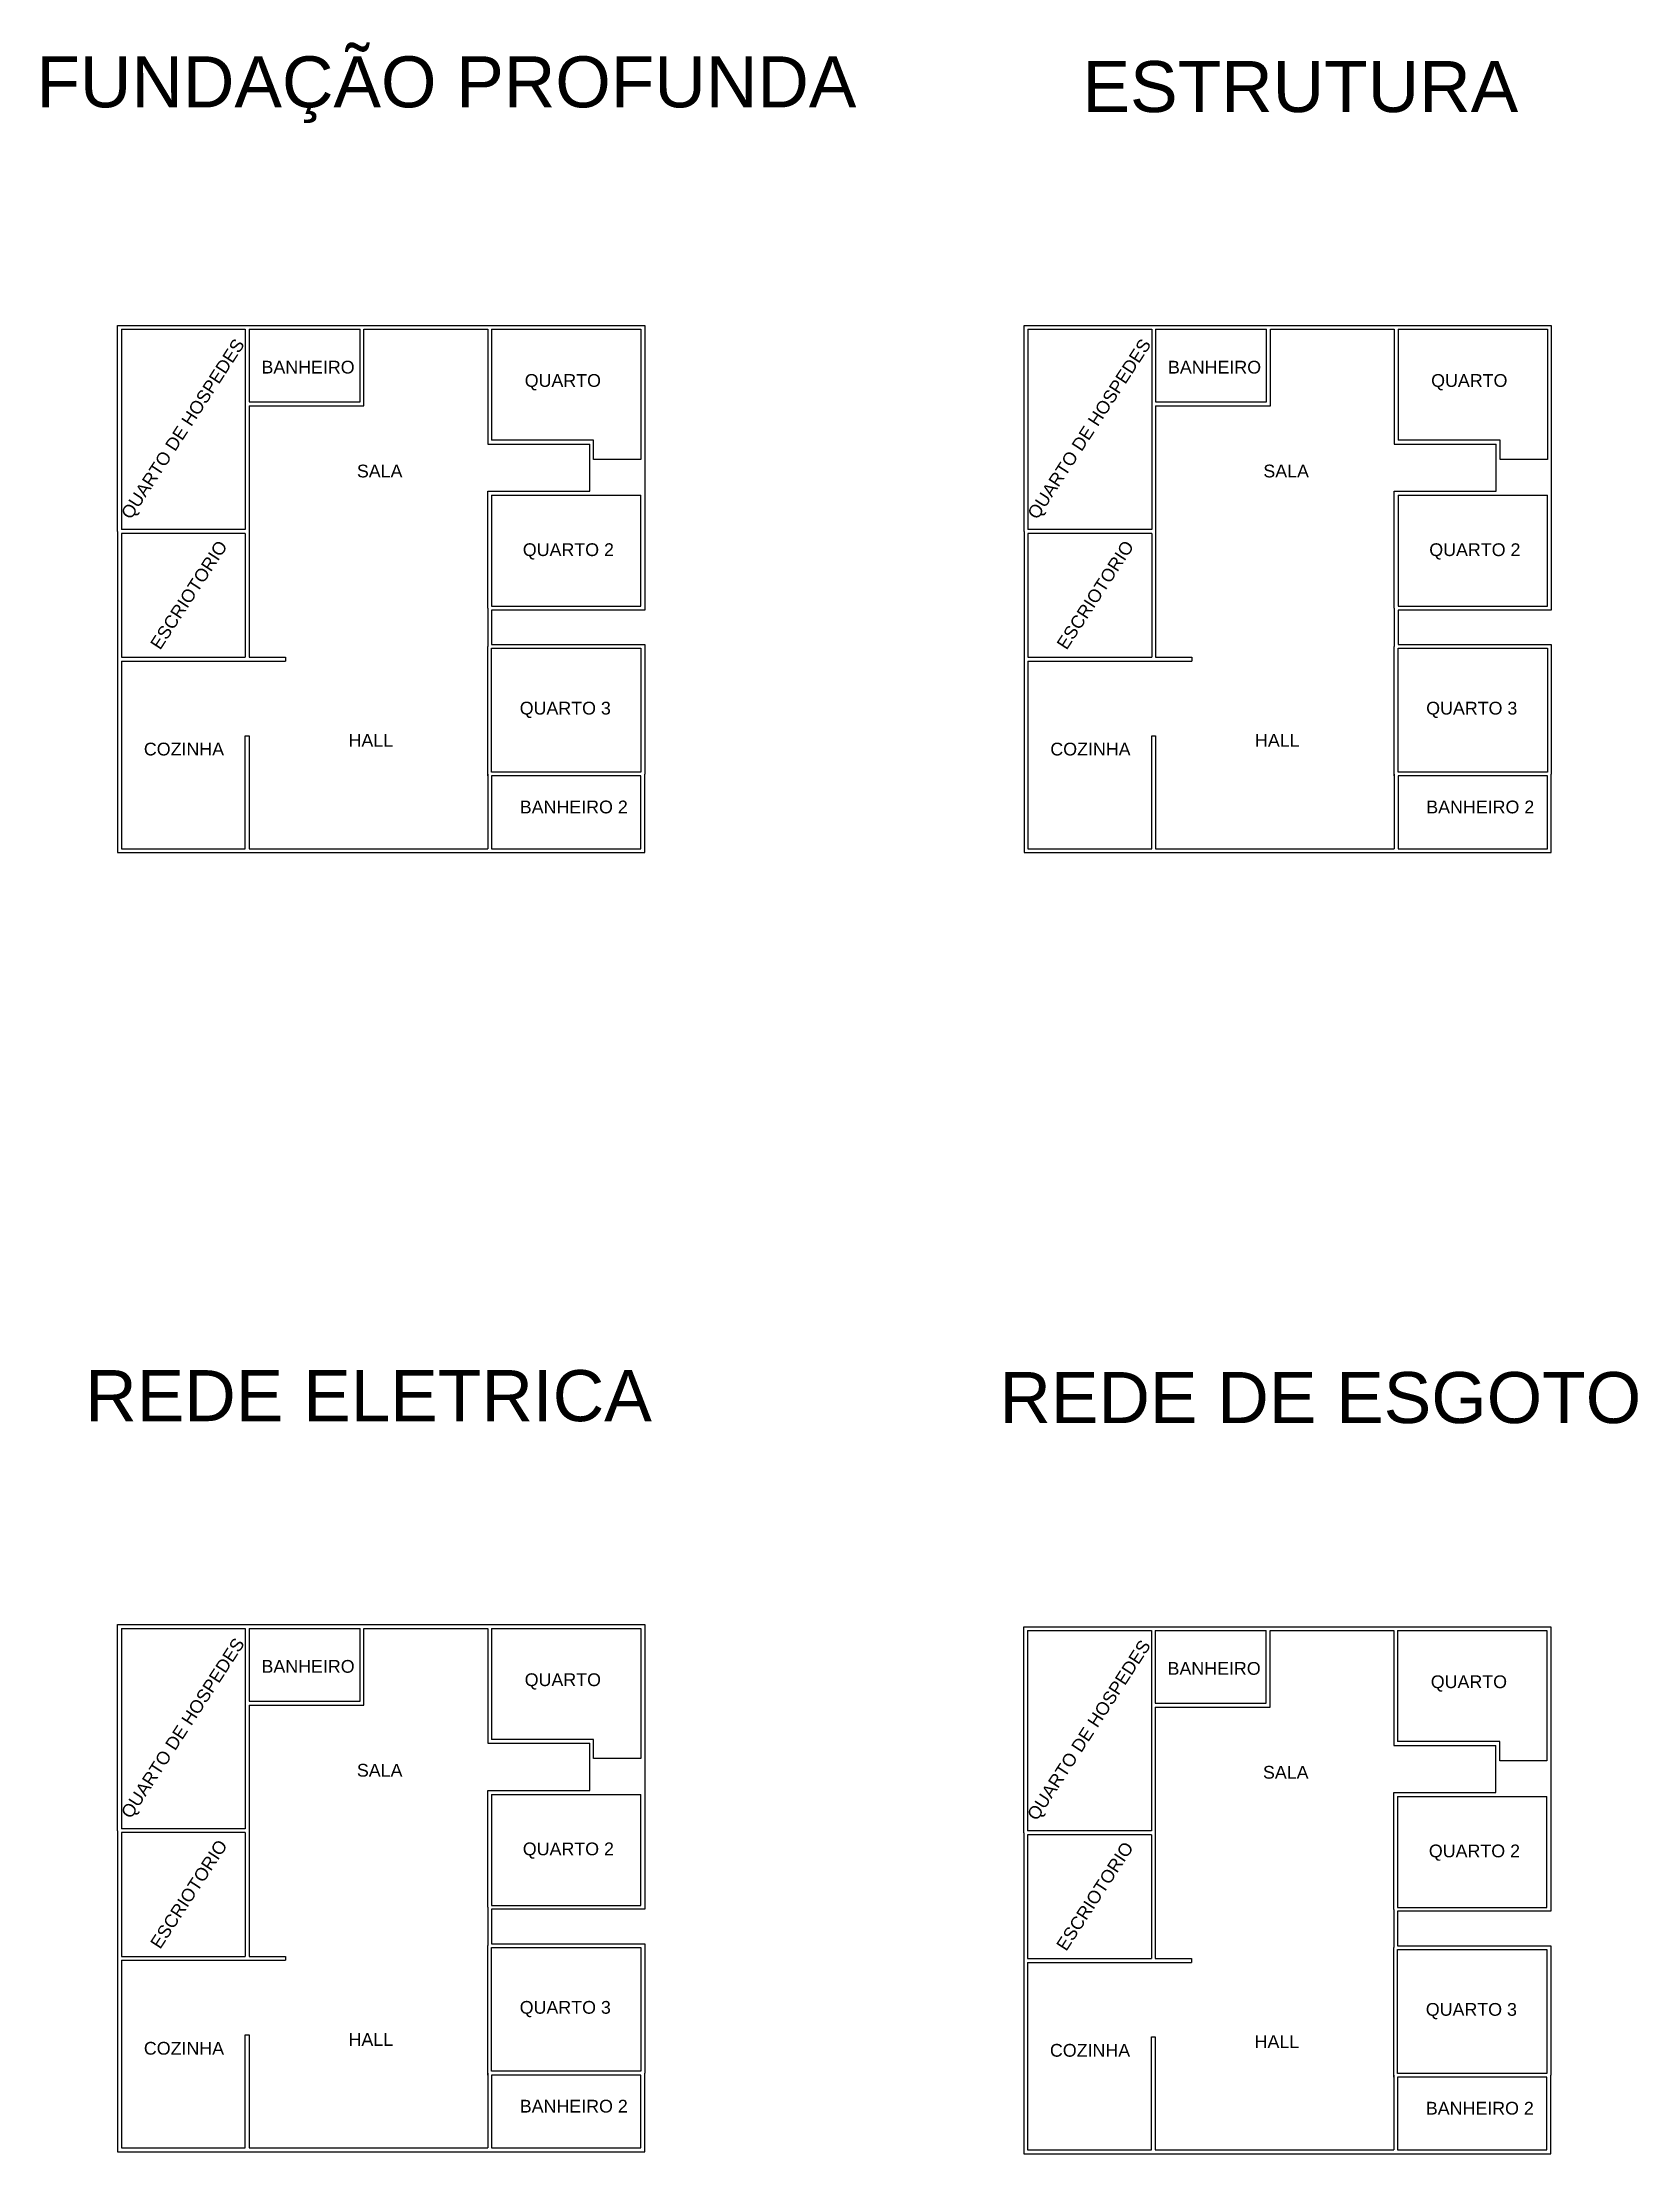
# Model space of a CAD drawing. Header units: millimetres. Extents: x 2158 to 8409, y 2782 to 11054.
import ezdxf

# ---------------------------------------------------------------- set-up
doc = ezdxf.new("R2010")
doc.units = ezdxf.units.MM
doc.styles.get("Standard").update_dxf_attribs({"font": 'arial.ttf'})

msp = doc.modelspace()

# ---------------------------------------------------------------- linework, layer by layer
for p, q in [((3918.4, 9279.9), (3918.4, 8844.9)), ((7470, 9279.9), (7470, 8844.9)), ((3918.4, 4190), (3918.4, 3755)), ((7468.5, 4182), (7468.5, 3747))]:
    msp.add_line(p, q)
for points in [[(2453.4, 9137.4), (2453.4, 9944.9), (2960.9, 9944.9)], [(2468.4, 9929.9), (2468.4, 9144.9)], [(2468.4, 9929.9), (2953.4, 9929.9)], [(2953.4, 9929.9), (2953.4, 9144.9)], [(2960.9, 9944.9), (3460.9, 9944.9)], [(2968.4, 9929.9), (2968.4, 9644.9)], [(2968.4, 9629.9), (3418.4, 9629.9), (3418.4, 9929.9)], [(2968.4, 9929.9), (3403.4, 9929.9)], [(3403.4, 9644.9), (3403.4, 9929.9)], [(3418.4, 9929.9), (3460.9, 9929.9)], [(3460.9, 9944.9), (3910.9, 9944.9)], [(3460.9, 9929.9), (3903.4, 9929.9)], [(3903.4, 9929.9), (3903.4, 9479.9), (4303.4, 9479.9)], [(3910.9, 9944.9), (4518.4, 9944.9), (4518.4, 9487.4)], [(3918.4, 9929.9), (4503.4, 9929.9)], [(3918.4, 9929.9), (3918.4, 9494.9)], [(4503.4, 9929.9), (4503.4, 9487.4)], [(6005, 9137.4), (6005, 9944.9), (6512.5, 9944.9)], [(6020, 9929.9), (6505, 9929.9)], [(6020, 9929.9), (6020, 9144.9)], [(6505, 9929.9), (6505, 9144.9)], [(6512.5, 9944.9), (7012.5, 9944.9)], [(6520, 9929.9), (6955, 9929.9)], [(6520, 9929.9), (6520, 9644.9)], [(6520, 9629.9), (6970, 9629.9), (6970, 9929.9)], [(6955, 9644.9), (6955, 9929.9)], [(6970, 9929.9), (7012.5, 9929.9)], [(7012.5, 9944.9), (7462.5, 9944.9)], [(7012.5, 9929.9), (7455, 9929.9)], [(7455, 9929.9), (7455, 9479.9), (7855, 9479.9)], [(7462.5, 9944.9), (8070, 9944.9), (8070, 9487.4)], [(7470, 9929.9), (7470, 9494.9)], [(7470, 9929.9), (8055, 9929.9)], [(8055, 9929.9), (8055, 9487.4)], [(2968.4, 9644.9), (3403.4, 9644.9)], [(2968.4, 9629.9), (2968.4, 9137.4)], [(6520, 9644.9), (6955, 9644.9)], [(6520, 9629.9), (6520, 9137.4)], [(4318.4, 9419.9), (4318.4, 9494.9), (3918.4, 9494.9)], [(4303.4, 9294.9), (4303.4, 9479.9)], [(4503.4, 9487.4), (4503.4, 9419.9), (4318.4, 9419.9)], [(4518.4, 9487.4), (4518.4, 9404.9)], [(7870, 9419.9), (7870, 9494.9), (7470, 9494.9)], [(7855, 9294.9), (7855, 9479.9)], [(8055, 9487.4), (8055, 9419.9), (7870, 9419.9)], [(8070, 9487.4), (8070, 9404.9)], [(4518.4, 9404.9), (4518.4, 9294.9)], [(8070, 9404.9), (8070, 9294.9)], [(3903.4, 8837.4), (3903.4, 9294.9), (4303.4, 9294.9)], [(4518.4, 9294.9), (4518.4, 8829.9), (3918.4, 8829.9)], [(3918.4, 8844.9), (4503.4, 8844.9), (4503.4, 9279.9)], [(3918.4, 9279.9), (4503.4, 9279.9)], [(7455, 8837.4), (7455, 9294.9), (7855, 9294.9)], [(8070, 9294.9), (8070, 8829.9), (7470, 8829.9)], [(7470, 9279.9), (8055, 9279.9)], [(7470, 8844.9), (8055, 8844.9), (8055, 9279.9)], [(2453.4, 9137.4), (2453.4, 8637.4)], [(2953.4, 9144.9), (2468.4, 9144.9)], [(2953.4, 9129.9), (2468.4, 9129.9)], [(2468.4, 9129.9), (2468.4, 8644.9)], [(2953.4, 9129.9), (2953.4, 8644.9)], [(2968.4, 9137.4), (2968.4, 8644.9)], [(6005, 9137.4), (6005, 8637.4)], [(6505, 9144.9), (6020, 9144.9)], [(6505, 9129.9), (6020, 9129.9)], [(6020, 9129.9), (6020, 8644.9)], [(6505, 9129.9), (6505, 8644.9)], [(6520, 9137.4), (6520, 8644.9)], [(3903.4, 8837.4), (3903.4, 8687.4)], [(3918.4, 8829.9), (3918.4, 8694.9)], [(7455, 8837.4), (7455, 8687.4)], [(7470, 8829.9), (7470, 8694.9)], [(3903.4, 8179.9), (3903.4, 8687.4)], [(3918.4, 8694.9), (4518.4, 8694.9), (4518.4, 8187.4)], [(7455, 8179.9), (7455, 8687.4)], [(7470, 8694.9), (8070, 8694.9), (8070, 8187.4)], [(2453.4, 8637.4), (2453.4, 7879.9), (2960.9, 7879.9)], [(2468.4, 8644.9), (2953.4, 8644.9)], [(2468.4, 8629.9), (2468.4, 7894.9)], [(2468.4, 8629.9), (2960.9, 8629.9)], [(2960.9, 8629.9), (3110.9, 8629.9)], [(2968.4, 8644.9), (3110.9, 8644.9)], [(3110.9, 8644.9), (3110.9, 8629.9)], [(4503.4, 8194.9), (3918.4, 8194.9), (3918.4, 8679.9)], [(3918.4, 8679.9), (4503.4, 8679.9), (4503.4, 8194.9)], [(6005, 8637.4), (6005, 7879.9), (6512.5, 7879.9)], [(6020, 8644.9), (6505, 8644.9)], [(6020, 8629.9), (6512.5, 8629.9)], [(6020, 8629.9), (6020, 7894.9)], [(6512.5, 8629.9), (6662.5, 8629.9)], [(6520, 8644.9), (6662.5, 8644.9)], [(6662.5, 8644.9), (6662.5, 8629.9)], [(7470, 8679.9), (8055, 8679.9), (8055, 8194.9)], [(8055, 8194.9), (7470, 8194.9), (7470, 8679.9)], [(2953.4, 7894.9), (2953.4, 8337.4)], [(2953.4, 8337.4), (2968.4, 8337.4)], [(2968.4, 8337.4), (2968.4, 7894.9)], [(6505, 7894.9), (6505, 8337.4)], [(6505, 8337.4), (6520, 8337.4)], [(6520, 8337.4), (6520, 7894.9)], [(3903.4, 8187.4), (3903.4, 7894.9)], [(3903.4, 7879.9), (4518.4, 7879.9), (4518.4, 8187.4)], [(4503.4, 8179.9), (3918.4, 8179.9)], [(3918.4, 8179.9), (3918.4, 7894.9), (4503.4, 7894.9), (4503.4, 8179.9)], [(7455, 8187.4), (7455, 7894.9)], [(7455, 7879.9), (8070, 7879.9), (8070, 8187.4)], [(8055, 8179.9), (7470, 8179.9)], [(7470, 8179.9), (7470, 7894.9), (8055, 7894.9), (8055, 8179.9)], [(2468.4, 7894.9), (2953.4, 7894.9)], [(2960.9, 7879.9), (3910.9, 7879.9)], [(2968.4, 7894.9), (3903.4, 7894.9)], [(6020, 7894.9), (6505, 7894.9)], [(6512.5, 7879.9), (7462.5, 7879.9)], [(6520, 7894.9), (7455, 7894.9)], [(2453.4, 4047.5), (2453.4, 4855), (2960.9, 4855)], [(2468.4, 4840), (2953.4, 4840)], [(2468.4, 4840), (2468.4, 4055)], [(2953.4, 4840), (2953.4, 4055)], [(2960.9, 4855), (3460.9, 4855)], [(2968.4, 4840), (3403.4, 4840)], [(2968.4, 4840), (2968.4, 4555)], [(2968.4, 4540), (3418.4, 4540), (3418.4, 4840)], [(3403.4, 4555), (3403.4, 4840)], [(3418.4, 4840), (3460.9, 4840)], [(3460.9, 4855), (3910.9, 4855)], [(3460.9, 4840), (3903.4, 4840)], [(3903.4, 4840), (3903.4, 4390), (4303.4, 4390)], [(3910.9, 4855), (4518.4, 4855), (4518.4, 4397.5)], [(3918.4, 4840), (3918.4, 4405)], [(3918.4, 4840), (4503.4, 4840)], [(4503.4, 4840), (4503.4, 4397.5)], [(6003.5, 4039.5), (6003.5, 4847), (6511, 4847)], [(6018.5, 4832), (6503.5, 4832)], [(6018.5, 4832), (6018.5, 4047)], [(6503.5, 4832), (6503.5, 4047)], [(6511, 4847), (7011, 4847)], [(6518.5, 4832), (6953.5, 4832)], [(6518.5, 4832), (6518.5, 4547)], [(6518.5, 4532), (6968.5, 4532), (6968.5, 4832)], [(6953.5, 4547), (6953.5, 4832)], [(6968.5, 4832), (7011, 4832)], [(7011, 4847), (7461, 4847)], [(7011, 4832), (7453.5, 4832)], [(7453.5, 4832), (7453.5, 4382), (7853.5, 4382)], [(7461, 4847), (8068.5, 4847), (8068.5, 4389.5)], [(7468.5, 4832), (7468.5, 4397)], [(7468.5, 4832), (8053.5, 4832)], [(8053.5, 4832), (8053.5, 4389.5)], [(2968.4, 4555), (3403.4, 4555)], [(2968.4, 4540), (2968.4, 4047.5)], [(6518.5, 4547), (6953.5, 4547)], [(6518.5, 4532), (6518.5, 4039.5)], [(4318.4, 4330), (4318.4, 4405), (3918.4, 4405)], [(4303.4, 4205), (4303.4, 4390)], [(4503.4, 4397.5), (4503.4, 4330), (4318.4, 4330)], [(4518.4, 4397.5), (4518.4, 4315)], [(7868.5, 4322), (7868.5, 4397), (7468.5, 4397)], [(8053.5, 4389.5), (8053.5, 4322), (7868.5, 4322)], [(8068.5, 4389.5), (8068.5, 4307)], [(4518.4, 4315), (4518.4, 4205)], [(7853.5, 4197), (7853.5, 4382)], [(8068.5, 4307), (8068.5, 4197)], [(3903.4, 3747.5), (3903.4, 4205), (4303.4, 4205)], [(4518.4, 4205), (4518.4, 3740), (3918.4, 3740)], [(3918.4, 4190), (4503.4, 4190)], [(3918.4, 3755), (4503.4, 3755), (4503.4, 4190)], [(7453.5, 3739.5), (7453.5, 4197), (7853.5, 4197)], [(8068.5, 4197), (8068.5, 3732), (7468.5, 3732)], [(7468.5, 4182), (8053.5, 4182)], [(7468.5, 3747), (8053.5, 3747), (8053.5, 4182)], [(2953.4, 4055), (2468.4, 4055)], [(2453.4, 4047.5), (2453.4, 3547.5)], [(2953.4, 4040), (2468.4, 4040)], [(2468.4, 4040), (2468.4, 3555)], [(2953.4, 4040), (2953.4, 3555)], [(2968.4, 4047.5), (2968.4, 3555)], [(6003.5, 4039.5), (6003.5, 3539.5)], [(6503.5, 4047), (6018.5, 4047)], [(6503.5, 4032), (6018.5, 4032)], [(6018.5, 4032), (6018.5, 3547)], [(6503.5, 4032), (6503.5, 3547)], [(6518.5, 4039.5), (6518.5, 3547)], [(3903.4, 3747.5), (3903.4, 3597.5)], [(3918.4, 3740), (3918.4, 3605)], [(7453.5, 3739.5), (7453.5, 3589.5)], [(7468.5, 3732), (7468.5, 3597)], [(3903.4, 3090), (3903.4, 3597.5)], [(3918.4, 3605), (4518.4, 3605), (4518.4, 3097.5)], [(3918.4, 3590), (4503.4, 3590), (4503.4, 3105)], [(4503.4, 3105), (3918.4, 3105), (3918.4, 3590)], [(7453.5, 3082), (7453.5, 3589.5)], [(7468.5, 3597), (8068.5, 3597), (8068.5, 3089.5)], [(7468.5, 3582), (8053.5, 3582), (8053.5, 3097)], [(8053.5, 3097), (7468.5, 3097), (7468.5, 3582)], [(2453.4, 3547.5), (2453.4, 2790), (2960.9, 2790)], [(2468.4, 3555), (2953.4, 3555)], [(2468.4, 3540), (2960.9, 3540)], [(2468.4, 3540), (2468.4, 2805)], [(2960.9, 3540), (3110.9, 3540)], [(2968.4, 3555), (3110.9, 3555)], [(3110.9, 3555), (3110.9, 3540)], [(6003.5, 3539.5), (6003.5, 2782), (6511, 2782)], [(6018.5, 3547), (6503.5, 3547)], [(6018.5, 3532), (6511, 3532)], [(6018.5, 3532), (6018.5, 2797)], [(6511, 3532), (6661, 3532)], [(6518.5, 3547), (6661, 3547)], [(6661, 3547), (6661, 3532)], [(2953.4, 2805), (2953.4, 3247.5)], [(2953.4, 3247.5), (2968.4, 3247.5)], [(2968.4, 3247.5), (2968.4, 2805)], [(6503.5, 2797), (6503.5, 3239.5)], [(6503.5, 3239.5), (6518.5, 3239.5)], [(6518.5, 3239.5), (6518.5, 2797)], [(3903.4, 3097.5), (3903.4, 2805)], [(3903.4, 2790), (4518.4, 2790), (4518.4, 3097.5)], [(4503.4, 3090), (3918.4, 3090)], [(3918.4, 3090), (3918.4, 2805), (4503.4, 2805), (4503.4, 3090)], [(7453.5, 3089.5), (7453.5, 2797)], [(7453.5, 2782), (8068.5, 2782), (8068.5, 3089.5)], [(8053.5, 3082), (7468.5, 3082)], [(7468.5, 3082), (7468.5, 2797), (8053.5, 2797), (8053.5, 3082)], [(2468.4, 2805), (2953.4, 2805)], [(2960.9, 2790), (3910.9, 2790)], [(2968.4, 2805), (3903.4, 2805)], [(6018.5, 2797), (6503.5, 2797)], [(6511, 2782), (7461, 2782)], [(6518.5, 2797), (7453.5, 2797)]]:
    msp.add_lwpolyline(points)

# ---------------------------------------------------------------- texts
for s, height, p in [('FUNDAÇÃO PROFUNDA', 200, (2134.9, 10799.1)), ('ESTRUTURA', 200, (6233.7, 10780.6)), ('BANHEIRO', 50, (3017, 9756.4)), ('BANHEIRO', 50, (6568.6, 9756.3)), ('QUARTO', 50, (4048.2, 9704.1)), ('QUARTO', 50, (7599.8, 9704.1)), ('SALA', 50, (3390.7, 9349.4)), ('SALA', 50, (6942.3, 9349.4)), ('QUARTO 2', 50, (4040.8, 9041.3)), ('QUARTO 2', 50, (7592.4, 9041.2)), ('QUARTO 3', 50, (4028.7, 8420.5)), ('QUARTO 3', 50, (7580.3, 8420.4)), ('COZINHA', 50, (2556.1, 8260.2)), ('HALL', 50, (3358, 8294.4)), ('COZINHA', 50, (6107.7, 8260.1)), ('HALL', 50, (6909.6, 8294.4)), ('BANHEIRO 2', 50, (4029, 8033.3)), ('BANHEIRO 2', 50, (7580.6, 8033.3)), ('REDE ELETRICA', 200, (2326.2, 5652.1)), ('REDE DE ESGOTO', 200, (5908, 5644.6)), ('BANHEIRO', 50, (3017, 4666.5)), ('QUARTO', 50, (4048.2, 4614.2)), ('BANHEIRO', 50, (6567, 4658.5)), ('QUARTO', 50, (7598.3, 4606.2)), ('SALA', 50, (3390.7, 4259.5)), ('SALA', 50, (6940.8, 4251.5)), ('QUARTO 2', 50, (4040.8, 3951.4)), ('QUARTO 2', 50, (7590.8, 3943.4)), ('QUARTO 3', 50, (4028.7, 3330.6)), ('QUARTO 3', 50, (7578.8, 3322.6)), ('HALL', 50, (3358, 3204.6)), ('HALL', 50, (6908.1, 3196.6)), ('COZINHA', 50, (2556.1, 3170.3)), ('COZINHA', 50, (6106.1, 3162.3)), ('BANHEIRO 2', 50, (4029, 2943.5)), ('BANHEIRO 2', 50, (7579, 2935.5))]:
    msp.add_text(s, height=height).set_placement(p)
for s, p in [('QUARTO DE HOSPEDES', (2505, 9181.2)), ('QUARTO DE HOSPEDES', (6056.6, 9181.1)), ('ESCRIOTORIO', (2619.8, 8670.5)), ('ESCRIOTORIO', (6171.4, 8670.4)), ('QUARTO DE HOSPEDES', (2505, 4091.3)), ('QUARTO DE HOSPEDES', (6055, 4083.3)), ('ESCRIOTORIO', (2619.8, 3580.6)), ('ESCRIOTORIO', (6169.8, 3572.6))]:
    msp.add_text(s, height=50, rotation=57).set_placement(p)

doc.saveas('drawing.dxf')
